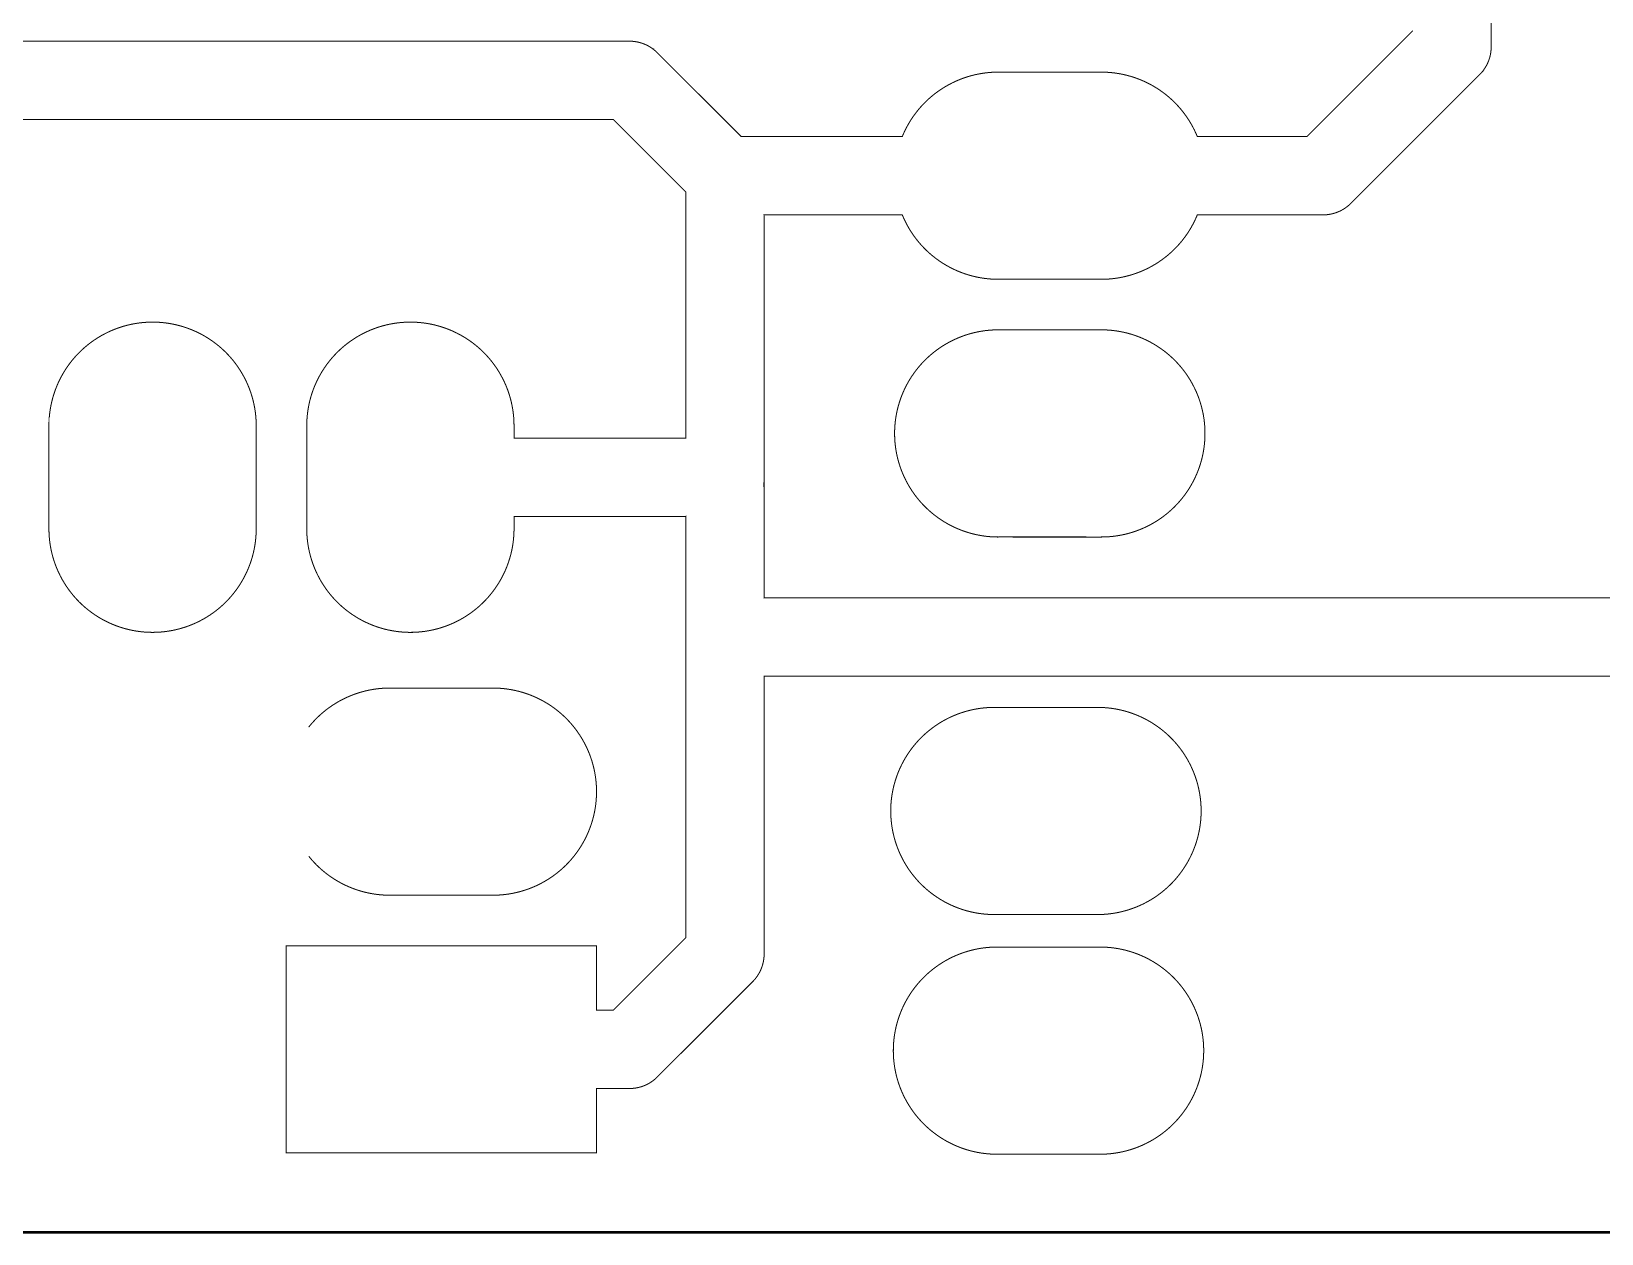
# Model space of a CAD drawing. Extents: x -0.1 to 57.3, y -0.1 to 51.1.
# Drawn here: x 25.32 to 40.79, y -0.01 to 11.84 of the extents above; entities that cross this region are included whole.
import ezdxf

# ---------------------------------------------------------------- set-up
doc = ezdxf.new("R2010")
doc.units = 0
doc.header["$MEASUREMENT"] = 0

msp = doc.modelspace()

# ---------------------------------------------------------------- linework, layer by layer
at = {"linetype": 'Continuous'}
for points, const_width in [([(0, 46.6852), (2.1844, 46.6852), (2.1844, 51.0032), (50.9016, 51.0032), (50.9016, 46.8376), (57.2262, 46.8376), (57.15, 15.2654), (57.2262, 6.35), (50.8, 6.35), (50.8, 0), (10.8204, 0), (10.922, 23.0632), (0, 23.0632), (0, 46.6852)], 0.0254), ([(39.7052, 16.096), (39.705, 11.6707), (39.7038, 11.6507), (39.7015, 11.6308), (39.6983, 11.6111), (39.694, 11.5916), (39.6887, 11.5723), (39.6824, 11.5533), (39.6751, 11.5347), (39.6669, 11.5164), (39.6578, 11.4986), (39.6477, 11.4814), (39.6368, 11.4646), (39.625, 11.4485), (39.6124, 11.4329), (39.599, 11.4181), (39.5807, 11.4001), (39.5827, 11.4016), (38.3126, 10.1318), (38.2976, 10.1185), (38.2819, 10.1061), (38.2657, 10.0944), (38.2488, 10.0836), (38.2315, 10.0737), (38.2136, 10.0648), (38.1953, 10.0567), (38.1766, 10.0496), (38.1576, 10.0435), (38.1382, 10.0384), (38.1187, 10.0343), (38.0989, 10.0312), (38.079, 10.0292), (38.059, 10.0281), (38.0334, 10.0283), (38.0359, 10.028), (36.8098, 10.028), (36.8033, 10.0119), (36.7868, 9.9754), (36.7689, 9.9396), (36.7496, 9.9046), (36.729, 9.8703), (36.7071, 9.8369), (36.6838, 9.8043), (36.6593, 9.7727), (36.6336, 9.7421), (36.6067, 9.7125), (36.5786, 9.684), (36.5495, 9.6566), (36.5193, 9.6304), (36.4881, 9.6053), (36.4559, 9.5815), (36.4229, 9.559), (36.389, 9.5378), (36.3542, 9.518), (36.3188, 9.4995), (36.2826, 9.4824), (36.2458, 9.4668), (36.2084, 9.4526), (36.1705, 9.4398), (36.1321, 9.4286), (36.0933, 9.4189), (36.0541, 9.4107), (36.0147, 9.4041), (35.975, 9.399), (35.9352, 9.3954), (35.8952, 9.3935), (35.8581, 9.393), (34.8488, 9.3932), (34.8326, 9.3931), (34.7926, 9.3945), (34.7527, 9.3975), (34.713, 9.4021), (34.6735, 9.4082), (34.6342, 9.4158), (34.5953, 9.425), (34.5567, 9.4357), (34.5186, 9.4479), (34.481, 9.4615), (34.444, 9.4767), (34.4076, 9.4932), (34.3719, 9.5112), (34.3369, 9.5306), (34.3027, 9.5513), (34.2693, 9.5734), (34.2368, 9.5967), (34.2053, 9.6213), (34.1747, 9.6471), (34.1452, 9.6741), (34.1168, 9.7022), (34.0895, 9.7315), (34.0633, 9.7617), (34.0384, 9.793), (34.0147, 9.8252), (33.9923, 9.8583), (33.9711, 9.8923), (33.9514, 9.9271), (33.933, 9.9626), (33.916, 9.9988), (33.9035, 10.028), (32.542, 10.028), (32.5424, 10.0273), (32.5424, 6.253), (32.5431, 6.2534), (45.4539, 6.2532)], 0.01), ([(24.0106, 11.7398), (31.2299, 11.7396), (31.2499, 11.7384), (31.2698, 11.7361), (31.2895, 11.7329), (31.309, 11.7286), (31.3283, 11.7233), (31.3473, 11.717), (31.3659, 11.7097), (31.3842, 11.7015), (31.402, 11.6924), (31.4192, 11.6823), (31.436, 11.6714), (31.4521, 11.6596), (31.4677, 11.647), (31.4825, 11.6336), (31.5005, 11.6153), (31.499, 11.6173), (32.3164, 10.8), (33.9037, 10.8), (33.9126, 10.8214), (33.9293, 10.8578), (33.9474, 10.8935), (33.9668, 10.9284), (33.9877, 10.9625), (34.0098, 10.9959), (34.0333, 11.0283), (34.0579, 11.0597), (34.0838, 11.0902), (34.1109, 11.1197), (34.1391, 11.148), (34.1684, 11.1753), (34.1987, 11.2013), (34.2301, 11.2262), (34.2624, 11.2498), (34.2956, 11.2721), (34.3296, 11.2931), (34.3644, 11.3128), (34.4, 11.3311), (34.4363, 11.3479), (34.4732, 11.3634), (34.5106, 11.3774), (34.5486, 11.3899), (34.5871, 11.4009), (34.6259, 11.4104), (34.6651, 11.4183), (34.7046, 11.4248), (34.7443, 11.4296), (34.7842, 11.433), (34.8241, 11.4347), (34.8688, 11.435), (35.8648, 11.4348), (35.8801, 11.4349), (35.9201, 11.4335), (35.96, 11.4306), (35.9997, 11.426), (36.0393, 11.42), (36.0785, 11.4124), (36.1175, 11.4032), (36.156, 11.3926), (36.1941, 11.3804), (36.2317, 11.3668), (36.2688, 11.3517), (36.3052, 11.3351), (36.3409, 11.3172), (36.3759, 11.2979), (36.4102, 11.2772), (36.4435, 11.2551), (36.476, 11.2318), (36.5076, 11.2072), (36.5382, 11.1815), (36.5677, 11.1545), (36.5962, 11.1264), (36.6235, 11.0972), (36.6497, 11.067), (36.6747, 11.0357), (36.6984, 11.0035), (36.7209, 10.9704), (36.742, 10.9365), (36.7618, 10.9017), (36.7802, 10.8662), (36.7972, 10.83), (36.8101, 10.8), (37.8894, 10.8001), (38.9332, 11.844)], 0.01), ([(31.2007, 11.7395), (31.2204, 11.7398), (31.2404, 11.7391), (31.2603, 11.7373), (31.2802, 11.7345), (31.2998, 11.7307), (31.3192, 11.7259), (31.3383, 11.7201), (31.3571, 11.7133), (31.3756, 11.7055), (31.3936, 11.6968), (31.4111, 11.6872), (31.4281, 11.6767), (31.4445, 11.6653), (31.4604, 11.6531), (31.4755, 11.6401), (31.4943, 11.622), (31.499, 11.6173)], 0.01), ([(39.7049, 11.6999), (39.7052, 11.6802), (39.7045, 11.6602), (39.7027, 11.6403), (39.6999, 11.6204), (39.6961, 11.6008), (39.6913, 11.5814), (39.6855, 11.5623), (39.6787, 11.5435), (39.6709, 11.525), (39.6622, 11.507), (39.6526, 11.4895), (39.6421, 11.4725), (39.6307, 11.4561), (39.6185, 11.4402), (39.6055, 11.4251), (39.5874, 11.4063), (39.5827, 11.4016)], 0.01), ([(27.8401, 2.8244), (30.8914, 2.8244), (30.8914, 2.1892), (30.9224, 2.1894), (31.0568, 2.1895), (31.7704, 2.9032), (31.7707, 5.883), (31.7704, 5.8899), (31.7704, 7.0567), (31.7697, 7.0562), (30.0787, 7.0562), (30.0786, 6.9342), (30.0784, 6.9142), (30.0768, 6.8742), (30.0737, 6.8344), (30.069, 6.7946), (30.0628, 6.7551), (30.055, 6.7159), (30.0457, 6.677), (30.0348, 6.6385), (30.0225, 6.6004), (30.0087, 6.5629), (29.9934, 6.5259), (29.9767, 6.4896), (29.9586, 6.4539), (29.9391, 6.419), (29.9182, 6.3849), (29.8961, 6.3516), (29.8726, 6.3192), (29.8479, 6.2878), (29.822, 6.2573), (29.7949, 6.2279), (29.7666, 6.1996), (29.7373, 6.1723), (29.707, 6.1463), (29.6756, 6.1215), (29.6433, 6.0979), (29.6101, 6.0756), (29.576, 6.0546), (29.5412, 6.035), (29.5056, 6.0167), (29.4693, 5.9999), (29.4324, 5.9845), (29.3949, 5.9705), (29.3569, 5.9581), (29.3185, 5.9471), (29.2796, 5.9376), (29.2404, 5.9297), (29.2009, 5.9233), (29.1612, 5.9185), (29.1213, 5.9152), (29.0814, 5.9135), (29.0414, 5.9133), (29.0014, 5.9147), (28.9615, 5.9177), (28.9218, 5.9223), (28.8823, 5.9284), (28.843, 5.936), (28.8041, 5.9452), (28.7655, 5.9559), (28.7274, 5.9681), (28.6898, 5.9817), (28.6528, 5.9969), (28.6164, 6.0134), (28.5807, 6.0314), (28.5457, 6.0508), (28.5115, 6.0715), (28.4781, 6.0936), (28.4456, 6.1169), (28.4141, 6.1415), (28.3835, 6.1673), (28.354, 6.1943), (28.3256, 6.2224), (28.2983, 6.2517), (28.2721, 6.2819), (28.2472, 6.3132), (28.2235, 6.3454), (28.2011, 6.3785), (28.1799, 6.4125), (28.1602, 6.4473), (28.1418, 6.4828), (28.1248, 6.519), (28.1093, 6.5559), (28.0952, 6.5933), (28.0826, 6.6313), (28.0715, 6.6697), (28.0619, 6.7085), (28.0538, 6.7477), (28.0472, 6.7871), (28.0423, 6.8268), (28.0388, 6.8667), (28.037, 6.9066), (28.0366, 6.9475), (28.0368, 7.9502), (28.0366, 7.956), (28.0376, 7.996), (28.0402, 8.0359), (28.0443, 8.0756), (28.05, 8.1152), (28.0573, 8.1546), (28.066, 8.1936), (28.0763, 8.2323), (28.0881, 8.2705), (28.1014, 8.3082), (28.1162, 8.3454), (28.1324, 8.3819), (28.15, 8.4178), (28.169, 8.453), (28.1894, 8.4875), (28.2111, 8.521), (28.2341, 8.5538), (28.2584, 8.5856), (28.2839, 8.6164), (28.3106, 8.6462), (28.3384, 8.6749), (28.3673, 8.7025), (28.3973, 8.729), (28.4283, 8.7542), (28.4603, 8.7783), (28.4932, 8.801), (28.527, 8.8225), (28.5615, 8.8426), (28.5969, 8.8613), (28.6329, 8.8787), (28.6696, 8.8946), (28.7069, 8.9091), (28.7447, 8.9221), (28.783, 8.9336), (28.8217, 8.9436), (28.8608, 8.9521), (28.9002, 8.959), (28.9398, 8.9644), (28.9797, 8.9682), (29.0196, 8.9705), (29.0596, 8.9712), (29.0996, 8.9703), (29.1395, 8.9679), (29.1793, 8.9639), (29.2189, 8.9584), (29.2583, 8.9513), (29.2973, 8.9427), (29.336, 8.9325), (29.3743, 8.9208), (29.412, 8.9077), (29.4493, 8.8931), (29.4859, 8.877), (29.5219, 8.8595), (29.5571, 8.8406), (29.5916, 8.8204), (29.6253, 8.7988), (29.6581, 8.7759), (29.69, 8.7518), (29.7209, 8.7264), (29.7508, 8.6998), (29.7796, 8.6721), (29.8073, 8.6433), (29.8339, 8.6134), (29.8593, 8.5824), (29.8834, 8.5506), (29.9063, 8.5178), (29.9279, 8.4841), (29.9481, 8.4496), (29.967, 8.4143), (29.9845, 8.3783), (30.0006, 8.3417), (30.0152, 8.3045), (30.0283, 8.2667), (30.04, 8.2284), (30.0501, 8.1897), (30.0587, 8.1507), (30.0658, 8.1113), (30.0713, 8.0717), (30.0753, 8.0319), (30.0777, 7.992), (30.0786, 7.952), (30.0786, 7.8279), (30.0976, 7.8282), (31.7707, 7.8282), (31.7704, 7.8365), (31.7703, 10.2542), (31.0566, 10.9678), (23.8373, 10.968)], 0.01), ([(38.3332, 10.1526), (38.3194, 10.1384), (38.3048, 10.1247), (38.2894, 10.1119), (38.2735, 10.0998), (38.2569, 10.0886), (38.2398, 10.0783), (38.2221, 10.0689), (38.204, 10.0604), (38.1855, 10.0529), (38.1666, 10.0463), (38.1474, 10.0407), (38.128, 10.0361), (38.1083, 10.0325), (38.0885, 10.03), (38.0685, 10.0285), (38.0425, 10.028), (38.0359, 10.028)], 0.01), ([(25.4966, 7.9487), (25.4971, 7.9826), (25.4992, 8.0226), (25.5028, 8.0624), (25.508, 8.1021), (25.5147, 8.1415), (25.5229, 8.1806), (25.5327, 8.2194), (25.544, 8.2578), (25.5568, 8.2957), (25.5711, 8.333), (25.5868, 8.3698), (25.604, 8.406), (25.6225, 8.4414), (25.6424, 8.4761), (25.6637, 8.5099), (25.6863, 8.543), (25.7101, 8.5751), (25.7352, 8.6062), (25.7615, 8.6364), (25.789, 8.6654), (25.8176, 8.6934), (25.8472, 8.7203), (25.8779, 8.7459), (25.9095, 8.7704), (25.9421, 8.7936), (25.9756, 8.8155), (26.0099, 8.836), (26.045, 8.8552), (26.0808, 8.8731), (26.1173, 8.8895), (26.1544, 8.9044), (26.192, 8.9179), (26.2302, 8.9299), (26.2688, 8.9404), (26.3078, 8.9494), (26.3471, 8.9569), (26.3866, 8.9628), (26.4264, 8.9671), (26.4663, 8.9699), (26.5063, 8.9711), (26.5462, 8.9708), (26.5862, 8.9689), (26.626, 8.9654), (26.6657, 8.9604), (26.7052, 8.9538), (26.7443, 8.9457), (26.7832, 8.9361), (26.8216, 8.9249), (26.8595, 8.9122), (26.8969, 8.8981), (26.9338, 8.8825), (26.97, 8.8655), (27.0055, 8.8471), (27.0402, 8.8273), (27.0742, 8.8062), (27.1073, 8.7837), (27.1395, 8.76), (27.1707, 8.735), (27.2009, 8.7088), (27.2301, 8.6815), (27.2582, 8.653), (27.2852, 8.6234), (27.311, 8.5929), (27.3355, 8.5613), (27.3588, 8.5288), (27.3809, 8.4954), (27.4015, 8.4612), (27.4209, 8.4262), (27.4388, 8.3904), (27.4554, 8.354), (27.4705, 8.3169), (27.4841, 8.2793), (27.4962, 8.2412), (27.5069, 8.2027), (27.516, 8.1637), (27.5236, 8.1245), (27.5297, 8.0849), (27.5342, 8.0452), (27.5371, 8.0053), (27.5385, 7.9653), (27.5386, 7.7502), (27.5384, 6.9342), (27.5386, 6.9275), (27.5375, 6.8875), (27.5349, 6.8476), (27.5308, 6.8079), (27.525, 6.7683), (27.5178, 6.7289), (27.5089, 6.6899), (27.4986, 6.6513), (27.4868, 6.6131), (27.4735, 6.5754), (27.4587, 6.5382), (27.4424, 6.5016), (27.4248, 6.4658), (27.4057, 6.4306), (27.3853, 6.3962), (27.3636, 6.3626), (27.3406, 6.3299), (27.3163, 6.2981), (27.2907, 6.2673), (27.264, 6.2376), (27.2362, 6.2089), (27.2072, 6.1813), (27.1772, 6.1549), (27.1462, 6.1296), (27.1142, 6.1056), (27.0813, 6.0829), (27.0475, 6.0615), (27.0129, 6.0414), (26.9775, 6.0227), (26.9415, 6.0053), (26.9048, 5.9895), (26.8675, 5.975), (26.8296, 5.9621), (26.7913, 5.9506), (26.7526, 5.9406), (26.7135, 5.9322), (26.6741, 5.9253), (26.6345, 5.9199), (26.5946, 5.9161), (26.5547, 5.9139), (26.5147, 5.9132), (26.4747, 5.9141), (26.4348, 5.9166), (26.395, 5.9206), (26.3554, 5.9262), (26.316, 5.9333), (26.277, 5.942), (26.2383, 5.9521), (26.2001, 5.9638), (26.1623, 5.977), (26.1251, 5.9917), (26.0885, 6.0078), (26.0525, 6.0253), (26.0173, 6.0442), (25.9828, 6.0645), (25.9491, 6.0861), (25.9164, 6.109), (25.8845, 6.1332), (25.8536, 6.1586), (25.8237, 6.1852), (25.7949, 6.2129), (25.7672, 6.2418), (25.7407, 6.2717), (25.7154, 6.3027), (25.6912, 6.3346), (25.6684, 6.3674), (25.6468, 6.4011), (25.6266, 6.4356), (25.6078, 6.4709), (25.5903, 6.5069), (25.5743, 6.5435), (25.5597, 6.5808), (25.5466, 6.6186), (25.535, 6.6568), (25.5249, 6.6955), (25.5163, 6.7346), (25.5093, 6.774), (25.5037, 6.8136), (25.4998, 6.8534), (25.4974, 6.8933), (25.4966, 6.9333), (25.4968, 7.9502), (25.4966, 7.9487)], 0.01), ([(34.8486, 6.853), (34.8126, 6.8536), (34.7727, 6.8558), (34.7328, 6.8596), (34.6932, 6.8649), (34.6538, 6.8718), (34.6147, 6.8802), (34.5759, 6.8901), (34.5376, 6.9016), (34.4998, 6.9145), (34.4625, 6.9289), (34.4257, 6.9448), (34.3897, 6.9621), (34.3543, 6.9807), (34.3197, 7.0008), (34.2859, 7.0222), (34.253, 7.0449), (34.2209, 7.0689), (34.1899, 7.0941), (34.1599, 7.1205), (34.1309, 7.148), (34.103, 7.1767), (34.0762, 7.2065), (34.0507, 7.2372), (34.0264, 7.269), (34.0033, 7.3017), (33.9815, 7.3352), (33.9611, 7.3696), (33.942, 7.4048), (33.9243, 7.4406), (33.9081, 7.4772), (33.8933, 7.5143), (33.8799, 7.552), (33.868, 7.5902), (33.8577, 7.6289), (33.8488, 7.6679), (33.8415, 7.7072), (33.8358, 7.7468), (33.8316, 7.7865), (33.8289, 7.8265), (33.8278, 7.8664), (33.8283, 7.9064), (33.8304, 7.9464), (33.834, 7.9862), (33.8392, 8.0259), (33.8459, 8.0653), (33.8541, 8.1044), (33.8639, 8.1432), (33.8752, 8.1816), (33.888, 8.2195), (33.9023, 8.2568), (33.918, 8.2936), (33.9352, 8.3298), (33.9537, 8.3652), (33.9736, 8.3999), (33.9949, 8.4337), (34.0175, 8.4668), (34.0413, 8.4989), (34.0664, 8.53), (34.0927, 8.5602), (34.1202, 8.5892), (34.1488, 8.6172), (34.1784, 8.6441), (34.2091, 8.6697), (34.2407, 8.6942), (34.2733, 8.7174), (34.3068, 8.7393), (34.3411, 8.7598), (34.3762, 8.779), (34.412, 8.7969), (34.4485, 8.8133), (34.4856, 8.8282), (34.5232, 8.8417), (34.5614, 8.8537), (34.6, 8.8642), (34.639, 8.8732), (34.6783, 8.8807), (34.7178, 8.8866), (34.7576, 8.8909), (34.7975, 8.8937), (34.8375, 8.8949), (35.8648, 8.895), (35.8868, 8.8948), (35.9267, 8.8931), (35.9666, 8.8899), (36.0063, 8.8851), (36.0458, 8.8788), (36.085, 8.871), (36.1239, 8.8616), (36.1624, 8.8507), (36.2004, 8.8383), (36.2379, 8.8244), (36.2749, 8.809), (36.3112, 8.7923), (36.3468, 8.7741), (36.3817, 8.7545), (36.4158, 8.7336), (36.449, 8.7113), (36.4814, 8.6878), (36.5128, 8.663), (36.5432, 8.6371), (36.5725, 8.6099), (36.6008, 8.5816), (36.628, 8.5522), (36.654, 8.5218), (36.6787, 8.4904), (36.7022, 8.4581), (36.7245, 8.4248), (36.7454, 8.3907), (36.765, 8.3558), (36.7831, 8.3202), (36.7999, 8.2839), (36.8152, 8.247), (36.8291, 8.2095), (36.8415, 8.1714), (36.8524, 8.1329), (36.8618, 8.0941), (36.8697, 8.0548), (36.876, 8.0153), (36.8807, 7.9756), (36.8839, 7.9358), (36.8856, 7.8958), (36.8857, 7.8607), (36.8844, 7.8207), (36.8815, 7.7808), (36.8771, 7.741), (36.8711, 7.7015), (36.8636, 7.6622), (36.8545, 7.6233), (36.844, 7.5847), (36.8319, 7.5466), (36.8183, 7.5089), (36.8033, 7.4719), (36.7868, 7.4354), (36.7689, 7.3996), (36.7496, 7.3646), (36.729, 7.3303), (36.7071, 7.2969), (36.6838, 7.2643), (36.6593, 7.2327), (36.6336, 7.2021), (36.6067, 7.1725), (36.5786, 7.144), (36.5495, 7.1166), (36.5193, 7.0904), (36.4881, 7.0653), (36.4559, 7.0415), (36.4229, 7.019), (36.389, 6.9978), (36.3542, 6.978), (36.3188, 6.9595), (36.2826, 6.9424), (36.2458, 6.9268), (36.2084, 6.9126), (36.1705, 6.8998), (36.1321, 6.8886), (36.0933, 6.8789), (36.0541, 6.8707), (36.0147, 6.8641), (35.975, 6.859), (35.9352, 6.8554), (35.8952, 6.8535), (35.8581, 6.853), (34.8488, 6.8532)], 0.01), ([(32.5423, 7.4352), (32.5421, 7.4267), (32.5424, 7.4289), (32.5424, 6.2532)], 0.01), ([(45.2806, 5.4814), (32.5421, 5.4814), (32.5424, 5.4741), (32.5422, 2.7299), (32.541, 2.7099), (32.5387, 2.69), (32.5355, 2.6703), (32.5312, 2.6508), (32.5259, 2.6315), (32.5196, 2.6125), (32.5123, 2.5939), (32.5041, 2.5756), (32.495, 2.5578), (32.4849, 2.5406), (32.474, 2.5238), (32.4622, 2.5077), (32.4496, 2.4921), (32.4362, 2.4773), (32.4179, 2.4593), (32.4199, 2.4608), (31.48, 1.5212), (31.465, 1.5079), (31.4493, 1.4955), (31.4331, 1.4838), (31.4162, 1.473), (31.3989, 1.4631), (31.381, 1.4542), (31.3627, 1.4461), (31.344, 1.439), (31.325, 1.4329), (31.3056, 1.4278), (31.2861, 1.4237), (31.2663, 1.4206), (31.2464, 1.4186), (31.2264, 1.4175), (31.2008, 1.4177), (31.2033, 1.4174), (30.8914, 1.4174), (30.8914, 0.7824), (27.8334, 0.7824), (27.8334, 2.8244), (27.8401, 2.8244)], 0.01), ([(28.0552, 4.9788), (28.0807, 5.0096), (28.1074, 5.0394), (28.1352, 5.0681), (28.1641, 5.0957), (28.1941, 5.1222), (28.2251, 5.1474), (28.2571, 5.1715), (28.29, 5.1942), (28.3238, 5.2157), (28.3583, 5.2358), (28.3937, 5.2545), (28.4297, 5.2719), (28.4664, 5.2878), (28.5037, 5.3023), (28.5415, 5.3153), (28.5798, 5.3268), (28.6185, 5.3368), (28.6576, 5.3453), (28.697, 5.3522), (28.7366, 5.3576), (28.7765, 5.3614), (28.8164, 5.3637), (28.8566, 5.3644), (29.8704, 5.3642), (29.8857, 5.3643), (29.9257, 5.3629), (29.9656, 5.36), (30.0053, 5.3554), (30.0449, 5.3494), (30.0841, 5.3418), (30.1231, 5.3326), (30.1616, 5.322), (30.1997, 5.3098), (30.2373, 5.2962), (30.2744, 5.2811), (30.3108, 5.2645), (30.3465, 5.2466), (30.3815, 5.2273), (30.4158, 5.2066), (30.4491, 5.1845), (30.4816, 5.1612), (30.5132, 5.1366), (30.5438, 5.1109), (30.5733, 5.0839), (30.6018, 5.0558), (30.6291, 5.0266), (30.6553, 4.9964), (30.6803, 4.9651), (30.704, 4.9329), (30.7265, 4.8998), (30.7476, 4.8659), (30.7674, 4.8311), (30.7858, 4.7956), (30.8028, 4.7594), (30.8184, 4.7226), (30.8325, 4.6851), (30.8452, 4.6472), (30.8563, 4.6088), (30.8659, 4.57), (30.8741, 4.5308), (30.8806, 4.4913), (30.8856, 4.4517), (30.8891, 4.4118), (30.891, 4.3719), (30.8914, 4.3367), (30.8903, 4.2967), (30.8877, 4.2568), (30.8836, 4.2171), (30.8778, 4.1775), (30.8706, 4.1381), (30.8617, 4.0991), (30.8514, 4.0605), (30.8396, 4.0223), (30.8263, 3.9846), (30.8115, 3.9474), (30.7952, 3.9108), (30.7776, 3.875), (30.7585, 3.8398), (30.7381, 3.8054), (30.7164, 3.7718), (30.6934, 3.7391), (30.6691, 3.7073), (30.6435, 3.6765), (30.6168, 3.6468), (30.589, 3.6181), (30.56, 3.5905), (30.53, 3.5641), (30.499, 3.5388), (30.467, 3.5148), (30.4341, 3.4921), (30.4003, 3.4707), (30.3657, 3.4506), (30.3303, 3.4319), (30.2943, 3.4145), (30.2576, 3.3987), (30.2203, 3.3842), (30.1824, 3.3713), (30.1441, 3.3598), (30.1054, 3.3498), (30.0663, 3.3414), (30.0269, 3.3345), (29.9873, 3.3291), (29.9474, 3.3253), (29.9075, 3.3231), (29.8704, 3.3224), (28.8544, 3.3226), (28.8515, 3.3224), (28.8115, 3.3233), (28.7716, 3.3258), (28.7318, 3.3298), (28.6922, 3.3354), (28.6528, 3.3425), (28.6138, 3.3512), (28.5751, 3.3613), (28.5369, 3.373), (28.4991, 3.3862), (28.4619, 3.4009), (28.4253, 3.417), (28.3893, 3.4345), (28.3541, 3.4534), (28.3196, 3.4737), (28.2859, 3.4953), (28.2532, 3.5182), (28.2213, 3.5424), (28.1904, 3.5678), (28.1605, 3.5944), (28.1317, 3.6221), (28.104, 3.651), (28.0775, 3.6809), (28.0564, 3.7065)], 0.01), ([(34.8106, 3.1319), (34.7745, 3.1325), (34.7346, 3.1347), (34.6948, 3.1385), (34.6551, 3.1438), (34.6157, 3.1507), (34.5766, 3.1591), (34.5379, 3.169), (34.4995, 3.1805), (34.4617, 3.1934), (34.4244, 3.2078), (34.3877, 3.2237), (34.3516, 3.241), (34.3162, 3.2596), (34.2816, 3.2797), (34.2478, 3.3011), (34.2149, 3.3238), (34.1829, 3.3478), (34.1518, 3.373), (34.1218, 3.3994), (34.0928, 3.4269), (34.0649, 3.4556), (34.0382, 3.4854), (34.0126, 3.5161), (33.9883, 3.5479), (33.9652, 3.5806), (33.9435, 3.6141), (33.923, 3.6485), (33.904, 3.6837), (33.8863, 3.7195), (33.87, 3.7561), (33.8552, 3.7932), (33.8418, 3.8309), (33.83, 3.8691), (33.8196, 3.9078), (33.8108, 3.9468), (33.8035, 3.9861), (33.7977, 4.0257), (33.7935, 4.0654), (33.7908, 4.1054), (33.7898, 4.1453), (33.7902, 4.1853), (33.7923, 4.2253), (33.7959, 4.2651), (33.8011, 4.3048), (33.8078, 4.3442), (33.8161, 4.3833), (33.8259, 4.4221), (33.8372, 4.4605), (33.85, 4.4984), (33.8642, 4.5357), (33.8799, 4.5725), (33.8971, 4.6087), (33.9157, 4.6441), (33.9356, 4.6788), (33.9568, 4.7126), (33.9794, 4.7457), (34.0033, 4.7778), (34.0284, 4.8089), (34.0547, 4.8391), (34.0821, 4.8681), (34.1107, 4.8961), (34.1403, 4.923), (34.171, 4.9486), (34.2027, 4.9731), (34.2353, 4.9963), (34.2687, 5.0182), (34.303, 5.0387), (34.3381, 5.0579), (34.3739, 5.0758), (34.4104, 5.0922), (34.4475, 5.1071), (34.4852, 5.1206), (34.5233, 5.1326), (34.5619, 5.1431), (34.6009, 5.1521), (34.6402, 5.1596), (34.6797, 5.1655), (34.7195, 5.1698), (34.7594, 5.1726), (34.7994, 5.1738), (35.8267, 5.1739), (35.8487, 5.1737), (35.8887, 5.172), (35.9285, 5.1688), (35.9683, 5.164), (36.0078, 5.1577), (36.047, 5.1499), (36.0859, 5.1405), (36.1243, 5.1296), (36.1624, 5.1172), (36.1999, 5.1033), (36.2368, 5.0879), (36.2731, 5.0712), (36.3087, 5.053), (36.3436, 5.0334), (36.3777, 5.0125), (36.411, 4.9902), (36.4433, 4.9667), (36.4747, 4.9419), (36.5051, 4.916), (36.5345, 4.8888), (36.5628, 4.8605), (36.5899, 4.8311), (36.6159, 4.8007), (36.6407, 4.7693), (36.6642, 4.737), (36.6864, 4.7037), (36.7073, 4.6696), (36.7269, 4.6347), (36.7451, 4.5991), (36.7618, 4.5628), (36.7772, 4.5259), (36.7911, 4.4884), (36.8035, 4.4503), (36.8144, 4.4118), (36.8237, 4.373), (36.8316, 4.3337), (36.8379, 4.2942), (36.8427, 4.2545), (36.8459, 4.2147), (36.8475, 4.1747), (36.8476, 4.1396), (36.8463, 4.0996), (36.8435, 4.0597), (36.839, 4.0199), (36.8331, 3.9804), (36.8255, 3.9411), (36.8165, 3.9022), (36.8059, 3.8636), (36.7938, 3.8255), (36.7802, 3.7878), (36.7652, 3.7508), (36.7487, 3.7143), (36.7308, 3.6785), (36.7116, 3.6435), (36.6909, 3.6092), (36.669, 3.5758), (36.6457, 3.5432), (36.6212, 3.5116), (36.5955, 3.481), (36.5686, 3.4514), (36.5406, 3.4229), (36.5114, 3.3955), (36.4812, 3.3693), (36.45, 3.3442), (36.4179, 3.3204), (36.3848, 3.2979), (36.3509, 3.2767), (36.3162, 3.2569), (36.2807, 3.2384), (36.2445, 3.2213), (36.2077, 3.2057), (36.1703, 3.1915), (36.1324, 3.1787), (36.094, 3.1675), (36.0552, 3.1578), (36.0161, 3.1496), (35.9766, 3.143), (35.937, 3.1379), (35.8971, 3.1343), (35.8572, 3.1324), (35.8201, 3.1319), (34.8107, 3.1321)], 0.01), ([(34.836, 0.7697), (34.7999, 0.7703), (34.76, 0.7725), (34.7202, 0.7763), (34.6805, 0.7816), (34.6411, 0.7885), (34.602, 0.7969), (34.5633, 0.8068), (34.5249, 0.8183), (34.4871, 0.8312), (34.4498, 0.8456), (34.4131, 0.8615), (34.377, 0.8788), (34.3416, 0.8974), (34.307, 0.9175), (34.2732, 0.9389), (34.2403, 0.9616), (34.2083, 0.9856), (34.1772, 1.0108), (34.1472, 1.0372), (34.1182, 1.0647), (34.0903, 1.0934), (34.0636, 1.1232), (34.038, 1.1539), (34.0137, 1.1857), (33.9906, 1.2184), (33.9689, 1.2519), (33.9484, 1.2863), (33.9294, 1.3215), (33.9117, 1.3573), (33.8954, 1.3939), (33.8806, 1.431), (33.8672, 1.4687), (33.8554, 1.5069), (33.845, 1.5456), (33.8362, 1.5846), (33.8289, 1.6239), (33.8231, 1.6635), (33.8189, 1.7032), (33.8162, 1.7432), (33.8152, 1.7831), (33.8156, 1.8231), (33.8177, 1.8631), (33.8213, 1.9029), (33.8265, 1.9426), (33.8332, 1.982), (33.8415, 2.0211), (33.8513, 2.0599), (33.8626, 2.0983), (33.8754, 2.1362), (33.8896, 2.1735), (33.9053, 2.2103), (33.9225, 2.2465), (33.9411, 2.2819), (33.961, 2.3166), (33.9822, 2.3504), (34.0048, 2.3835), (34.0287, 2.4156), (34.0538, 2.4467), (34.0801, 2.4769), (34.1075, 2.5059), (34.1361, 2.5339), (34.1657, 2.5608), (34.1964, 2.5864), (34.2281, 2.6109), (34.2607, 2.6341), (34.2941, 2.656), (34.3284, 2.6765), (34.3635, 2.6957), (34.3993, 2.7136), (34.4358, 2.73), (34.4729, 2.7449), (34.5106, 2.7584), (34.5487, 2.7704), (34.5873, 2.7809), (34.6263, 2.7899), (34.6656, 2.7974), (34.7051, 2.8033), (34.7449, 2.8076), (34.7848, 2.8104), (34.8248, 2.8116), (35.8521, 2.8117), (35.8741, 2.8115), (35.9141, 2.8098), (35.9539, 2.8066), (35.9937, 2.8018), (36.0332, 2.7955), (36.0724, 2.7877), (36.1113, 2.7783), (36.1497, 2.7674), (36.1878, 2.755), (36.2253, 2.7411), (36.2622, 2.7257), (36.2985, 2.709), (36.3341, 2.6908), (36.369, 2.6712), (36.4031, 2.6503), (36.4364, 2.628), (36.4687, 2.6045), (36.5001, 2.5797), (36.5305, 2.5538), (36.5599, 2.5266), (36.5882, 2.4983), (36.6153, 2.4689), (36.6413, 2.4385), (36.6661, 2.4071), (36.6896, 2.3748), (36.7118, 2.3415), (36.7327, 2.3074), (36.7523, 2.2725), (36.7705, 2.2369), (36.7872, 2.2006), (36.8026, 2.1637), (36.8165, 2.1262), (36.8289, 2.0881), (36.8398, 2.0496), (36.8491, 2.0108), (36.857, 1.9715), (36.8633, 1.932), (36.8681, 1.8923), (36.8713, 1.8525), (36.8729, 1.8125), (36.873, 1.7774), (36.8717, 1.7374), (36.8689, 1.6975), (36.8644, 1.6577), (36.8585, 1.6182), (36.8509, 1.5789), (36.8419, 1.54), (36.8313, 1.5014), (36.8192, 1.4633), (36.8056, 1.4256), (36.7906, 1.3886), (36.7741, 1.3521), (36.7562, 1.3163), (36.737, 1.2813), (36.7163, 1.247), (36.6944, 1.2136), (36.6711, 1.181), (36.6466, 1.1494), (36.6209, 1.1188), (36.594, 1.0892), (36.566, 1.0607), (36.5368, 1.0333), (36.5066, 1.0071), (36.4754, 0.982), (36.4433, 0.9582), (36.4102, 0.9357), (36.3763, 0.9145), (36.3416, 0.8947), (36.3061, 0.8762), (36.2699, 0.8591), (36.2331, 0.8435), (36.1957, 0.8293), (36.1578, 0.8165), (36.1194, 0.8053), (36.0806, 0.7956), (36.0415, 0.7874), (36.002, 0.7808), (35.9624, 0.7757), (35.9225, 0.7721), (35.8826, 0.7702), (35.8455, 0.7697), (34.8361, 0.7699)], 0.01), ([(32.5421, 2.7591), (32.5424, 2.7394), (32.5417, 2.7194), (32.5399, 2.6995), (32.5371, 2.6796), (32.5333, 2.66), (32.5285, 2.6406), (32.5227, 2.6215), (32.5159, 2.6027), (32.5081, 2.5842), (32.4994, 2.5662), (32.4898, 2.5487), (32.4793, 2.5317), (32.4679, 2.5153), (32.4557, 2.4994), (32.4427, 2.4843), (32.4246, 2.4655), (32.4199, 2.4608)], 0.01), ([(31.5006, 1.542), (31.4868, 1.5278), (31.4722, 1.5141), (31.4568, 1.5013), (31.4409, 1.4892), (31.4243, 1.478), (31.4072, 1.4677), (31.3895, 1.4583), (31.3714, 1.4498), (31.3529, 1.4423), (31.334, 1.4357), (31.3148, 1.4301), (31.2954, 1.4255), (31.2757, 1.4219), (31.2559, 1.4194), (31.2359, 1.4179), (31.2099, 1.4174), (31.2033, 1.4174)], 0.01)]:
    msp.add_lwpolyline(points, dxfattribs=dict(at, const_width=const_width))

doc.saveas('drawing.dxf')
